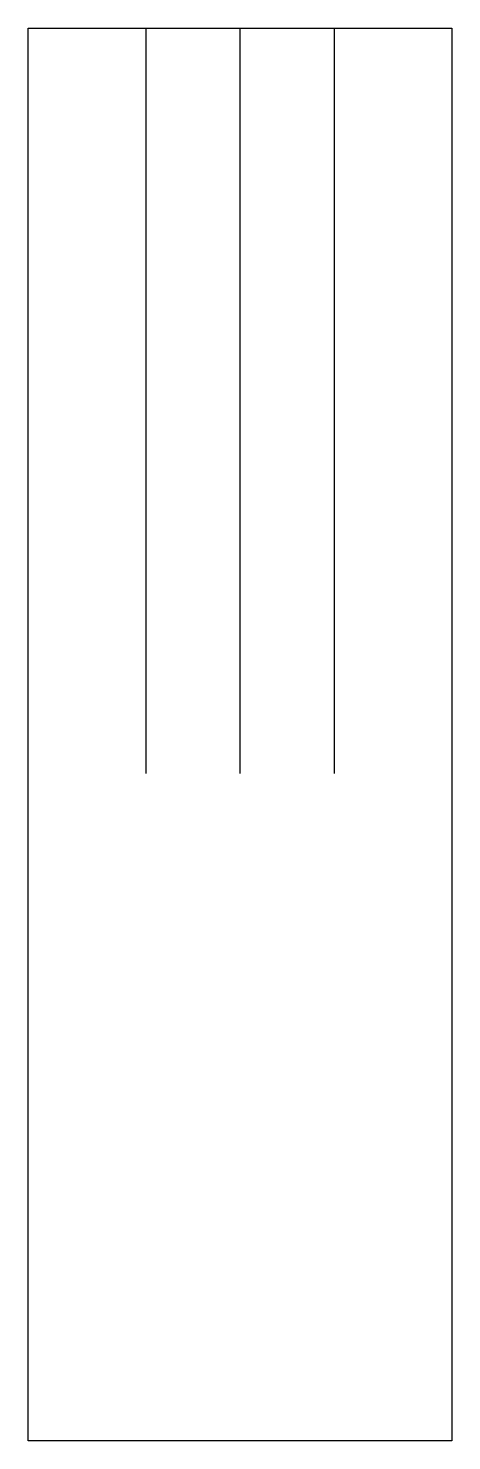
# Model space of a CAD drawing. Extents: x 0 to 18, y -60 to 0.
import ezdxf

# ---------------------------------------------------------------- set-up
doc = ezdxf.new("R2010")
doc.units = 0
doc.layers.add('LAYER_1', color=7, linetype='CONTINUOUS')

msp = doc.modelspace()

# ---------------------------------------------------------------- linework, layer by layer
at = {"layer": 'LAYER_1', "color": 250}
msp.add_lwpolyline([(17.999, -60), (8.999, -60), (0, -60), (0, -30), (0, 0), (8.999, 0), (17.999, 0), (17.999, -30), (17.999, -60), (17.999, -60)], dxfattribs=at)
at = {"layer": 'LAYER_1', "color": 242}
for points in [[(4.999, 0), (4.999, -15.831), (4.999, -31.662)], [(8.999, 0), (8.999, -15.831), (8.999, -31.662)], [(12.999, 0), (12.999, -15.831), (12.999, -31.662)]]:
    msp.add_lwpolyline(points, dxfattribs=at)

doc.saveas('drawing.dxf')
